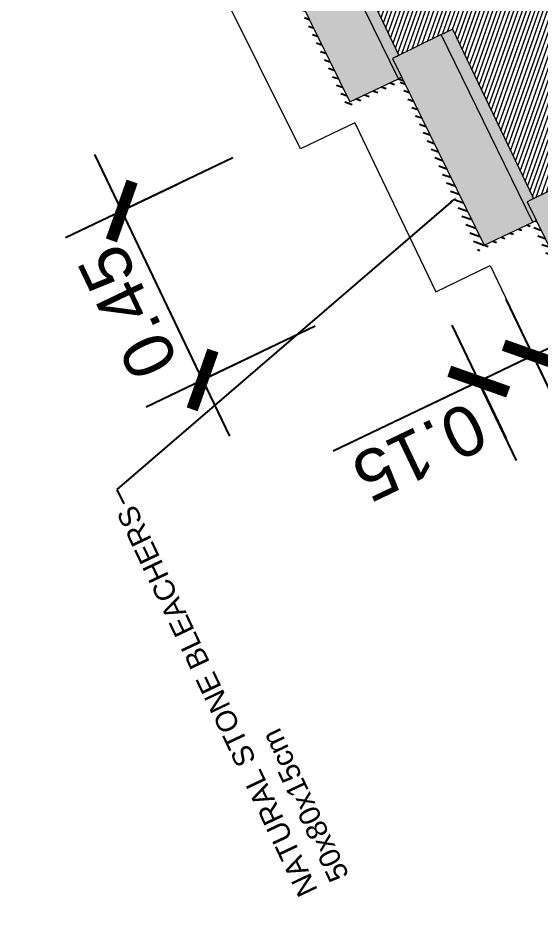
# Model space of a CAD drawing. Header units: metres. Extents: x 678805 to 1359287, y 2747329 to 5497370.
# Drawn here: x 679445.209 to 679446.465, y 2747414.738 to 2747416.917 of the extents above; entities that cross this region are included whole.
import ezdxf
from ezdxf import colors
from ezdxf.entities.mleader import LeaderData, LeaderLine
from ezdxf.math import Vec2, Vec3

# ---------------------------------------------------------------- set-up
doc = ezdxf.new("R2010")
doc.units = ezdxf.units.M
doc.linetypes.add('XREF_MON_WATERFEATURE$0$Dash_2_', pattern=[0.25, 0.125, -0.125])
for name, color, linetype, true_color in [('02-L-Waterfeatures 01', 7, 'Continuous', 0x4da6ff), ('XREF_MON_WATERFEATURE$0$01-TX-Dimensions_1-50', 7, 'Continuous', 0x3f5f7f), ('XREF_MON_WATERFEATURE$0$EIT_3 TR sorra', 7, 'Continuous', 0xd8ceb0)]:
    doc.layers.add(name, color=color, linetype=linetype, true_color=true_color)
for name, color, linetype in [('XREF_MON_WATERFEATURE$0$01-TX', 7, 'Continuous'), ('XREF_MON_WATERFEATURE$0$02-L-Water Level', 140, 'Continuous'), ('XREF_MON_WATERFEATURE$0$COTAUX', 7, 'Continuous')]:
    doc.layers.add(name, color=color, linetype=linetype)
doc.layers.add('XREF_MON_WATERFEATURE$0$02-L-projecció', color=7, linetype='Continuous', lineweight=5, true_color=0x636363)
doc.layers.add('XREF_MON_WATERFEATURE$0$03-TR-Paviment_08_Natural Stone Bleachers', color=7, linetype='Continuous', lineweight=5, true_color=0xafad9d)
for name, color, linetype, lineweight in [('XREF_MON_WATERFEATURE$0$02-L-seccionat', 6, 'Continuous', 5), ('XREF_MON_WATERFEATURE$0$1-CM', 7, 'Continuous', 0), ('XREF_MON_WATERFEATURE$0$3-TR Formigó', 252, 'Continuous', 0)]:
    doc.layers.add(name, color=color, linetype=linetype, lineweight=lineweight)
doc.styles.add('XREF_MON_WATERFEATURE$0$Standard', font='arial.ttf')
doc.dimstyles.new('XREF_MON_WATERFEATURE$0$E50', dxfattribs={"dimscale": 0.03, "dimtxt": 4, "dimasz": 0.5, "dimexe": 0.1, "dimexo": 15, "dimgap": 1, "dimtad": 1, "dimzin": 0, "dimdsep": 46, "dimtxsty": 'XREF_MON_WATERFEATURE$0$Standard', "dimblk1": 'XREF_MON_WATERFEATURE$0$LINCOT200', "dimblk2": 'XREF_MON_WATERFEATURE$0$LINCOT200', "dimsah": 1, "dimcen": 0.1, "dimdle": 0.1, "dimclrt": 256, "dimadec": 0, "dimazin": 0, "dimtfac": 0.01538461538461539, "dimtofl": 0, "dimtmove": 0, "dimatfit": 3, "dimldrblk": 'XREF_MON_WATERFEATURE$0$LINCOT200', "dimfxl": 1, "dimtolj": 1, "dimtzin": 0, "dimarcsym": 0})
pattern_1 = [(135, (0, 0), (-0.006735192090801865, -0.006735192090801865), [])]
pattern_2 = [(233.4975340776048, (1.050346443895251, 2.831545980414376), (0.0007298412641910299, -0.004884920084206499), [0.003492499999999995, -0.003492499999999995])]

# ---------------------------------------------------------------- blocks, each defined once
blk = doc.blocks.new('XREF_MON_WATERFEATURE$0$View P1')
at = {"layer": 'XREF_MON_WATERFEATURE$0$02-L-Water Level', "linetype": 'XREF_MON_WATERFEATURE$0$Dash_2_', "ltscale": 0.35}
h = blk.add_hatch(dxfattribs=at)
h.set_pattern_fill('ANSI31', color=256, scale=0.004999999999999989, angle=-1.440409604141197e-10)
h.set_pattern_definition([(44.99999999985593, (3.235493765911087, 6.352850743251359), (-0.01122532015130821, 0.01122532015136465), [])])
h.paths.add_polyline_path([(4.470480937573967, 4.203126078865415), (4.920178472762927, 4.207596629074281), (4.920145101612434, 4.346132139822906), (5.370177883422002, 4.350472840860924), (5.370144866174087, 4.488958829230135), (5.82017764239572, 4.493299535623258), (5.820144624682143, 4.6317855242253), (6.270177403232083, 4.636126227824455), (6.270144385984167, 4.774612216426497), (6.720177166862413, 4.778952918628669), (6.720144149614498, 4.917438906765049), (7.170176930492744, 4.921779608967221), (7.170143913244829, 5.060265597103601), (7.620518032712134, 5.063524495583571), (7.620479667602563, 5.074035893295652), (7.163688185391948, 5.073958829192883), (7.163688183994964, 4.9389588294164), (6.713688184740022, 4.938958829882061), (6.713688186137006, 4.793958829863435), (6.263688184088096, 4.793958829397774), (6.263688183156773, 4.648958829844808), (5.813688183901832, 4.648958829379147), (5.813688186695799, 4.50395882912769), (5.363688182784244, 4.503958829360521), (5.363688181852922, 4.358958829807555), (4.913688183994964, 4.358958829574725), (4.913688184926286, 4.21395883025459), (4.462073692004196, 4.213907649740577), (4.461832575859512, 4.064268531955149), (4.470513955224305, 4.064400831004605)])
h = blk.add_hatch(dxfattribs=at)
h.set_pattern_fill('ANSI31', color=256, scale=0.004999999999999989, angle=-1.440409604141197e-10)
h.set_pattern_definition([(44.99999999985593, (0.9858085524756461, 5.638291088080472), (-0.01122532015130821, 0.01122532015136465), [])])
h.paths.add_polyline_path([(2.150881158420816, 3.488566306101596), (2.670493259327486, 3.493036973903394), (2.670459888176993, 3.631572484652018), (3.120492669986561, 3.635913185690036), (3.120459652738646, 3.774399174059248), (3.570492428960279, 3.77873988045237), (3.570459411246702, 3.917225869054413), (4.020492189796641, 3.921566572653568), (4.020459172548726, 4.06005256125561), (4.470513934269547, 4.064400843111798), (4.470481134951115, 4.073317434405908), (4.014002970652655, 4.079399174226886), (4.014002969721332, 3.934399174673921), (3.56400297046639, 3.934399174208259), (3.564002973260358, 3.789399173956802), (3.114002969348803, 3.789399174189633), (3.114002968417481, 3.644399174636668), (2.664002970559523, 3.644399174403837), (2.664002971490845, 3.499399175083703), (2.145692187128589, 3.499399173221057), (2.145543496822938, 3.357036136238342), (1.874071086524054, 3.357319672739571), (1.874067709548399, 3.307319672693005), (2.150329015916213, 3.307302340547061)])
at = {"layer": 'XREF_MON_WATERFEATURE$0$03-TR-Paviment_08_Natural Stone Bleachers'}
h = blk.add_hatch(dxfattribs=at)
h.set_pattern_fill('DASH', color=256, scale=0.0011, angle=233.4975340776049, style=0, double=1)
h.set_pattern_definition(pattern_2)
h.paths.add_polyline_path([(4.470480917487293, 4.20288683148101), (4.470481134951115, 4.073317434405908), (4.971591003239155, 4.077659186208621), (4.97046214947477, 4.207654284546152)])
h = blk.add_hatch(dxfattribs=at)
h.set_pattern_fill('DASH', color=256, scale=0.0011, angle=233.4975340776049, style=0, double=1)
h.set_pattern_definition(pattern_2)
h.paths.add_polyline_path([(4.020481154322624, 4.060060140443966), (4.020481371786445, 3.930490744067356), (4.521591240540147, 3.934832494938746), (4.520462384447455, 4.064827593741938)])
h = blk.add_hatch(dxfattribs=at)
h.set_pattern_fill('DASH', color=256, scale=0.0011, angle=233.4975340776049, style=0, double=1)
h.set_pattern_definition(pattern_2)
h.paths.add_polyline_path([(3.570481393951923, 3.917233448242769), (3.57048161001876, 3.787664051866159), (4.071591480169445, 3.792005802737549), (4.070462623145431, 3.922000902006403)])
at = {"layer": 'XREF_MON_WATERFEATURE$0$3-TR Formigó'}
h = blk.add_hatch(dxfattribs=at)
h.set_pattern_fill('ANSI31', color=256, scale=0.003, angle=90, style=0)
h.set_pattern_definition(pattern_1)
h.paths.add_polyline_path([(10.37042930629104, 5.936314188642427), (10.37138042366132, 5.761579691665247), (2.721591828856617, 3.33352572331205), (2.220879021566361, 3.333998373476788), (2.220548637211323, 2.633998685050756), (3.171591598540545, 2.633998685283586), (3.171591598540545, 3.266520275967196), (10.46590279601514, 5.583192354300991), (10.72050921013579, 5.583192354300991), (10.7205092087388, 4.736846190411597), (10.06946854665875, 4.736846192041412), (10.06946854479611, 4.386846191016957), (16.19224042538553, 4.386846191016957), (16.19224042491987, 4.736846191575751), (11.06946854433045, 4.736846190644428), (11.06988786999136, 5.935594150098041), (11.06970717618242, 5.935575471026823)])
h = blk.add_hatch(dxfattribs=at)
h.set_pattern_fill('ANSI31', color=256, scale=0.003, angle=90, style=0)
h.set_pattern_definition(pattern_1)
h.paths.add_polyline_path([(4.971590632107109, 4.04765918594785), (4.520607442595065, 4.048122470965609), (4.521591233555228, 3.934832490747795), (4.521590862888843, 3.904832490487024)])
h = blk.add_hatch(dxfattribs=at)
h.set_pattern_fill('ANSI31', color=256, scale=0.003, angle=90, style=0)
h.set_pattern_definition(pattern_1)
h.paths.add_polyline_path([(4.521590869408101, 3.904832571046427), (4.070607680361718, 3.905295856064186), (4.071591470390558, 3.792005875846371), (4.071591099724174, 3.762005875585601)])
at = {"layer": 'XREF_MON_WATERFEATURE$0$EIT_3 TR sorra'}
h = blk.add_hatch(dxfattribs=at)
h.set_pattern_fill('ANSI36', color=256, scale=0.00107500000000001, angle=-0.06992020008007944, style=0, double=1)
h.set_pattern_definition([(44.93007979991987, (3.282893627882004, 5.752278172178194), (0.00181818086998, 0.006634756685677423), [0.008532812500000058, -0.001706562500000013, 0, -0.001706562500000013])])
h.paths.add_polyline_path([(4.470479412470013, 4.064400544390082), (4.520462384447455, 4.064827592112124), (4.520607449579984, 4.048122470965609), (4.971646770834923, 4.047659128671512), (4.971591002307832, 4.07765918597579), (4.470481135416776, 4.073317434871569)])
h = blk.add_hatch(dxfattribs=at)
h.set_pattern_fill('ANSI36', color=256, scale=0.00107500000000001, angle=-0.06992020008007944, style=0, double=1)
h.set_pattern_definition([(44.93007979991987, (2.832893863786012, 5.609451557509601), (0.00181818086998, 0.006634756685677423), [0.008532812500000058, -0.001706562500000013, 0, -0.001706562500000013])])
h.paths.add_polyline_path([(4.02047964790836, 3.921573929488659), (4.07046262267977, 3.922000977443531), (4.070607685949653, 3.905295855831355), (4.521647008135915, 3.904832513537258), (4.521591240540147, 3.934832571307197), (4.020481371320784, 3.930490819970146)])
at = {"layer": 'XREF_MON_WATERFEATURE$0$02-L-projecció'}
for points in [[(4.420133033767343, 4.213298668619245), (4.420133034698665, 4.358298668637872), (4.870133039075881, 4.364965335000306)], [(4.42013303656131, 4.213298669317737), (3.97013303777203, 4.213298668386415), (3.970133036375046, 4.068298668833449), (3.52013303572312, 4.068298668833449), (3.520133036654443, 3.923298668581992), (3.070133036468178, 3.923298668814823), (3.070133035071194, 3.778298668796197), (2.620133035816252, 3.778298669727519), (2.620133038144559, 3.633298669243231), (2.170133037026972, 3.633298668311909), (2.170133035629988, 3.488623494515195)]]:
    blk.add_lwpolyline(points, dxfattribs=at)
at = {"layer": 'XREF_MON_WATERFEATURE$0$02-L-seccionat'}
for points in [[(4.470480917487293, 4.20288683148101), (4.470481134951115, 4.073317434405908), (4.971591003239155, 4.077659186208621), (4.97046214947477, 4.207654284546152)], [(4.020481154322624, 4.060060140443966), (4.020481371786445, 3.930490744067356), (4.521591240540147, 3.934832494938746), (4.520462384447455, 4.064827593741938)], [(3.570481393951923, 3.917233448242769), (3.57048161001876, 3.787664051866159), (4.071591480169445, 3.792005802737549), (4.070462623145431, 3.922000902006403)]]:
    blk.add_lwpolyline(points, close=True, dxfattribs=at)
at = {"layer": 'XREF_MON_WATERFEATURE$0$1-CM'}
for points in [[(4.971591003239155, 4.077659186208621), (4.971590632107109, 4.04765918594785), (4.520607449579984, 4.048122470965609), (4.520462384447455, 4.064827592112124)], [(4.470481134951115, 4.073317434405908), (4.47048016730696, 4.068298466736451), (4.470513934269547, 4.064400843111798)], [(4.020481371786445, 3.930490744067356), (4.020480401813984, 3.925471775932238), (4.020514172967523, 3.921574152773246)], [(4.521591240540147, 3.934832571307197), (4.521590869408101, 3.904832571046427), (4.070607685949653, 3.905295855831355), (4.07046262267977, 3.922000977443531)], [(4.521591240540147, 3.934832494938746), (4.521668491885066, 3.925916289445013)]]:
    blk.add_lwpolyline(points, dxfattribs=at)
blk = doc.blocks.new('XREF_MON_WATERFEATURE$0$LINCOT200')
for p, q in [((0, -9.999961704014428), (0, 10.00003829598555)), ((3.694822225952521e-13, 3.829598557558711e-05), (10.00000000000051, 3.829598557558711e-05))]:
    blk.add_line(p, q)
at = {"const_width": 1.875}
blk.add_lwpolyline([(3.535533801624467, -3.535495714255788), (-3.535533950636761, 3.535572157214077)], dxfattribs=at)
at = {"layer": 'XREF_MON_WATERFEATURE$0$COTAUX'}
blk.add_line((0, 0), (-1.249999999999915, 0), dxfattribs=at)
blk = doc.blocks.new('*D685')
at = {"layer": 'DEFPOINTS', "color": 0, "transparency": 16777216}
for p in [(679446.3429476267, 2747416.322002303), (679446.2121355626, 2747416.259446696), (679446.3154563725, 2747416.043389196)]:
    blk.add_point(p, dxfattribs=at)
at = {"layer": 'XREF_MON_WATERFEATURE$0$01-TX-Dimensions_1-50', "color": 0, "lineweight": -2, "transparency": 16777216}
for p, q in [((679446.4327361542, 2747416.099473533), (679446.3289886555, 2747416.049860464)), ((679446.5370857217, 2747415.916033829), (679446.4475626905, 2747416.103238346)), ((679446.3154563732, 2747416.043389195), (679445.9657770265, 2747415.876169111)), ((679446.4062736576, 2747415.853478222), (679446.3167506271, 2747416.040682738))]:
    blk.add_line(p, q, dxfattribs=at)
at = {"layer": 'XREF_MON_WATERFEATURE$0$01-TX-Dimensions_1-50', "color": 0, "lineweight": -2, "transparency": 16777216, "xscale": 0.015, "yscale": 0.015, "zscale": 0.015}
for p, rotation in [((679446.4462684365, 2747416.105944803), 25.55758288724264), ((679446.3154563732, 2747416.043389195), 205.5575828872427)]:
    blk.add_blockref('XREF_MON_WATERFEATURE$0$LINCOT200', p, dxfattribs=dict(at, rotation=rotation))
at = {"layer": 'XREF_MON_WATERFEATURE$0$01-TX-Dimensions_1-50', "transparency": 16777216, "insert": (679446.1732255431, 2747415.87420521), "char_height": 0.12, "attachment_point": 5, "rotation": 205.55758288724263, "style": 'XREF_MON_WATERFEATURE$0$Standard'}
blk.add_mtext('\\A1;0.15', dxfattribs=at)
blk = doc.blocks.new('*D686')
at = {"layer": 'DEFPOINTS', "color": 0, "transparency": 16777216}
for p in [(679446.1305907371, 2747416.775103602), (679445.4579197385, 2747416.45342575), (679446.3286589476, 2747416.370978213)]:
    blk.add_point(p, dxfattribs=at)
at = {"layer": 'XREF_MON_WATERFEATURE$0$01-TX-Dimensions_1-50', "color": 0, "lineweight": -2, "transparency": 16777216}
for p, q in [((679445.7246222652, 2747416.580965507), (679445.455213282, 2747416.452131496)), ((679445.6456007052, 2747416.060959987), (679445.4643910084, 2747416.439893468)), ((679445.9226904755, 2747416.176840119), (679445.6493655186, 2747416.046133451))]:
    blk.add_line(p, q, dxfattribs=at)
at = {"layer": 'XREF_MON_WATERFEATURE$0$01-TX-Dimensions_1-50', "color": 0, "lineweight": -2, "transparency": 16777216, "xscale": 0.015, "yscale": 0.015, "zscale": 0.015}
for p, rotation in [((679445.4579197385, 2747416.45342575), 115.5575828872426), ((679445.652071975, 2747416.047427705), 295.5575828872426)]:
    blk.add_blockref('XREF_MON_WATERFEATURE$0$LINCOT200', p, dxfattribs=dict(at, rotation=rotation))
at = {"layer": 'XREF_MON_WATERFEATURE$0$01-TX-Dimensions_1-50', "transparency": 16777216, "insert": (679445.4726575493, 2747416.211051743), "char_height": 0.12, "attachment_point": 5, "rotation": 115.55758288724267, "style": 'XREF_MON_WATERFEATURE$0$Standard'}
blk.add_mtext('\\A1;0.45', dxfattribs=at)
blk = doc.blocks.new('XREF_MON_WATERFEATURE')
at = {"rotation": 115.5575828872244}
blk.add_blockref('XREF_MON_WATERFEATURE$0$View P1', (679451.7259588618, 2747414.495475429), dxfattribs=at)
at = {"layer": 'XREF_MON_WATERFEATURE$0$01-TX-Dimensions_1-50'}
for base, p1, p2, angle, picture, middle in [((679445.4579197385, 2747416.45342575), (679446.3286589475, 2747416.370978213), (679446.1305907372, 2747416.775103601), 115.5575828872428, '*D686', (679445.472657549, 2747416.211051743)), ((679446.3154563725, 2747416.043389196), (679446.3429476258, 2747416.322002301), (679446.2121355623, 2747416.259446695), 205.5575828872426, '*D685', (679446.1732255429, 2747415.874205211))]:
    dim = blk.add_linear_dim(base=base, p1=p1, p2=p2, angle=angle, dimstyle='XREF_MON_WATERFEATURE$0$E50', dxfattribs=at)
    dim.commit()
    dim.dimension.update_dxf_attribs({"geometry": picture, "text_midpoint": middle})
at = {"layer": 'XREF_MON_WATERFEATURE$0$01-TX'}
ml = blk.add_multileader_mtext('Standard', dxfattribs=at)
ml.set_content('NATURAL STONE BLEACHERS\\P50x80x15cm', color=256, style='XREF_MON_WATERFEATURE$0$Standard')
ml.set_leader_properties()
ml.build(insert=Vec2(0, 0))
ml.multileader.update_dxf_attribs({"dogleg_length": 0.07692307692307693, "arrow_head_size": 0.01923076923076923})
ctx = ml.context
ctx.base_point, ctx.char_height, ctx.arrow_head_size, ctx.landing_gap_size, ctx.plane_origin, ctx.plane_x_axis, ctx.plane_y_axis = Vec3(679445.9158031369, 2747414.793043757), 0.05, 0.01923076923076923, 0.01923076923076923, Vec3(679446.7974783367, 2747415.340316798), Vec3(-0.4281212612115987, 0.9037212986859335), Vec3(-0.9037212986859335, -0.4281212612115987)
notes = []
notes.append((ctx, [(1, (1, 1, 0), (679445.4463535049, 2747415.784005126), (0.4281212612115987, -0.9037212986859335), 0.03846153846153853, [(0, [(679446.2622625936, 2747416.486672593)], 0, [])])]))
ctx.mtext.insert, ctx.mtext.text_direction, ctx.mtext.rotation, ctx.mtext.flow_direction = Vec3(679445.8845917196, 2747414.799537461), Vec3(-0.4281212612115987, 0.9037212986859335), 1.564072090888421, 5
for ctx, leaders in notes:
    for number, flags, end, landing, length, lines in leaders:
        leader = LeaderData()
        leader.index, (leader.has_last_leader_line, leader.has_dogleg_vector, leader.attachment_direction) = number, flags
        leader.last_leader_point, leader.dogleg_vector, leader.dogleg_length = Vec3(end), Vec3(landing), length
        for number, points, colour, breaks in lines:
            line = LeaderLine()
            line.index, line.vertices, line.color, line.breaks = number, Vec3.list(points), colors.encode_raw_color(colour), breaks
            leader.lines.append(line)
        ctx.leaders.append(leader)

msp = doc.modelspace()

# ---------------------------------------------------------------- block references
at = {"layer": '02-L-Waterfeatures 01', "color": 18, "true_color": 0x000000}
msp.add_blockref('XREF_MON_WATERFEATURE', (0, 0), dxfattribs=at)

doc.saveas('drawing.dxf')
